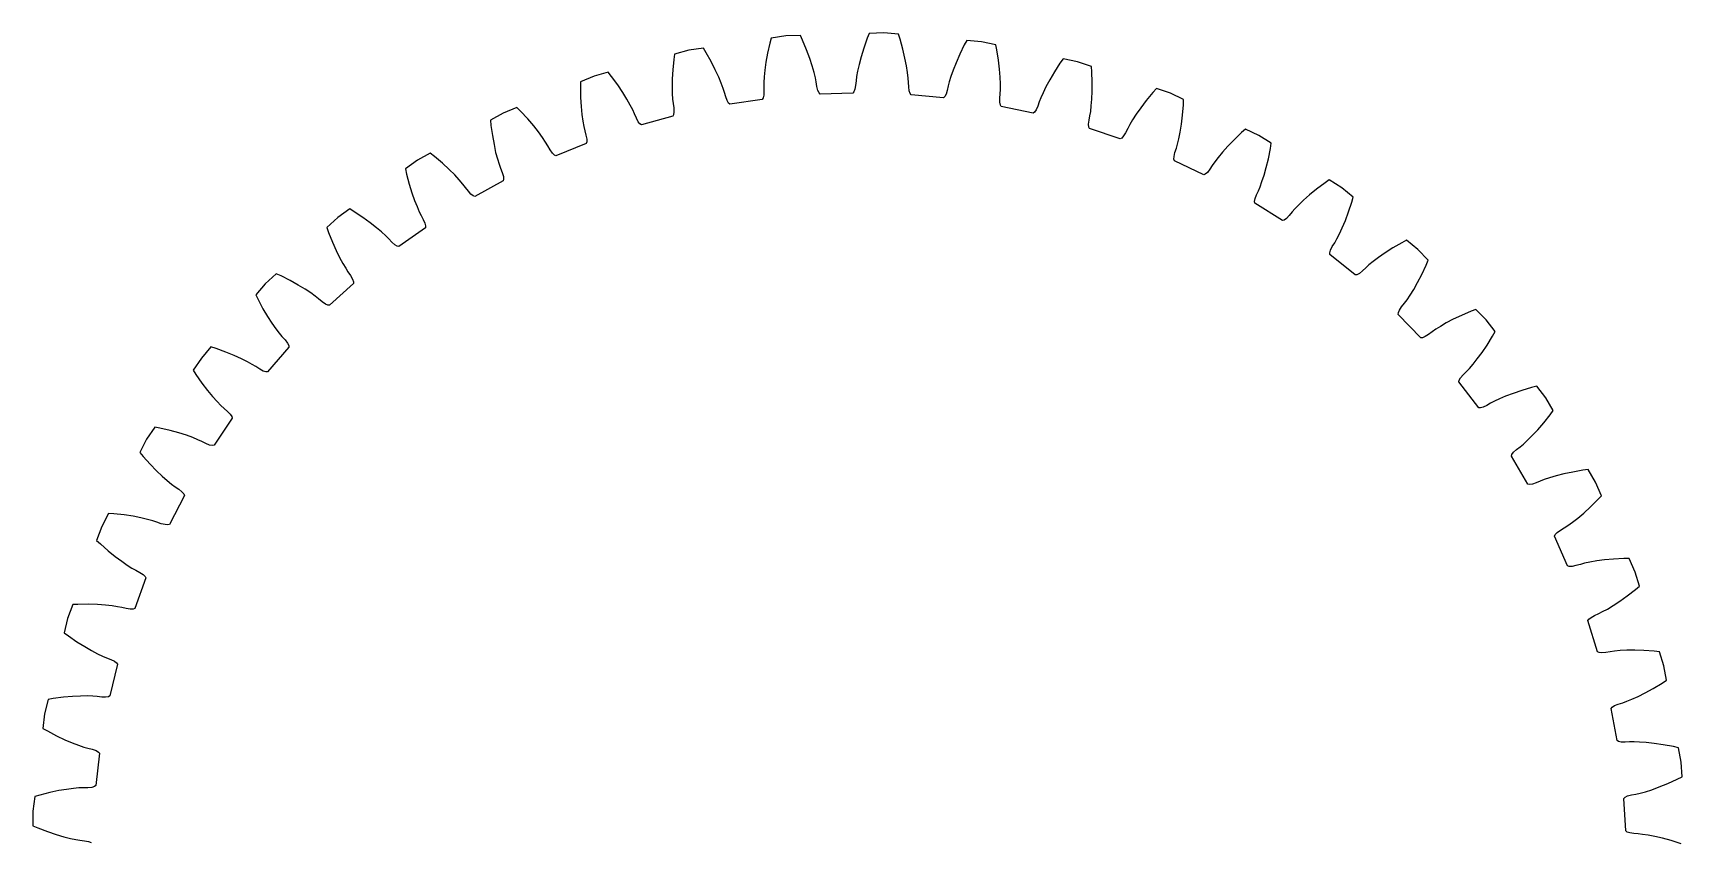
# Model space of a CAD drawing. Header units: metres. Extents: x -70 to 70, y -70 to 70.
# Drawn here: x -69.9 to 69.6, y 1.5 to 70 of the extents above; entities that cross this region are included whole.
import ezdxf

# ---------------------------------------------------------------- set-up
doc = ezdxf.new("R2010")
doc.units = ezdxf.units.M

msp = doc.modelspace()

# ---------------------------------------------------------------- linework, layer by layer
for p, q in [((-4.97, 69.79), (-6.22, 69.75)), ((-4.79, 69.38), (-4.97, 69.79)), ((0.83, 69.96), (0.67, 69.55)), ((2.08, 70), (0.83, 69.96)), ((3.32, 69.89), (2.08, 70)), ((3.45, 69.46), (3.32, 69.89)), ((-14.42, 68.53), (-15.63, 68.2)), ((-13.19, 68.71), (-14.42, 68.53)), ((-12.96, 68.33), (-13.19, 68.71)), ((-7.56, 69.14), (-7.75, 68.28)), ((-7.45, 69.57), (-7.56, 69.14)), ((-6.22, 69.75), (-7.45, 69.57)), ((-4.45, 68.58), (-4.79, 69.38)), ((-4.18, 67.85), (-4.45, 68.58)), ((0.38, 68.72), (0.15, 67.98)), ((0.67, 69.55), (0.38, 68.72)), ((3.69, 68.62), (3.45, 69.46)), ((3.87, 67.87), (3.69, 68.62)), ((8.89, 68.98), (8.5, 68.19)), ((9.1, 69.37), (8.89, 68.98)), ((10.34, 69.26), (9.1, 69.37)), ((11.56, 69), (10.34, 69.26)), ((11.65, 68.57), (11.56, 69)), ((11.78, 67.7), (11.65, 68.57)), ((-15.69, 67.76), (-15.77, 66.88)), ((-15.63, 68.2), (-15.69, 67.76)), ((-12.53, 67.57), (-12.96, 68.33)), ((-12.18, 66.88), (-12.53, 67.57)), ((-7.89, 67.52), (-7.98, 66.85)), ((-7.75, 68.28), (-7.89, 67.52)), ((-3.97, 67.21), (-4.18, 67.85)), ((-3.82, 66.66), (-3.97, 67.21)), ((-0.02, 67.33), (-0.14, 66.77)), ((0.15, 67.98), (-0.02, 67.33)), ((4, 67.21), (3.87, 67.87)), ((4.09, 66.64), (4, 67.21)), ((8.19, 67.48), (7.95, 66.86)), ((8.5, 68.19), (8.19, 67.48)), ((11.87, 66.93), (11.78, 67.7)), ((16.98, 67.44), (16.51, 66.71)), ((17.24, 67.81), (16.98, 67.44)), ((18.46, 67.55), (17.24, 67.81)), ((19.64, 67.15), (18.46, 67.55)), ((19.67, 66.71), (19.64, 67.15)), ((-23.58, 65.87), (-23.59, 65.43)), ((-22.43, 66.34), (-23.58, 65.87)), ((-21.23, 66.67), (-22.43, 66.34)), ((-20.95, 66.32), (-21.23, 66.67)), ((-20.43, 65.61), (-20.95, 66.32)), ((-20, 64.97), (-20.43, 65.61)), ((-15.82, 66.11), (-15.83, 65.44)), ((-15.77, 66.88), (-15.82, 66.11)), ((-11.89, 66.27), (-12.18, 66.88)), ((-11.68, 65.74), (-11.89, 66.27)), ((-11.51, 65.3), (-11.68, 65.74)), ((-8.06, 65.82), (-8.07, 65.45)), ((-8.03, 66.28), (-8.06, 65.82)), ((-7.98, 66.85), (-8.03, 66.28)), ((-3.71, 66.21), (-3.82, 66.66)), ((-3.64, 65.85), (-3.71, 66.21)), ((-3.58, 65.46), (-3.64, 65.85)), ((-0.27, 65.95), (-0.31, 65.56)), ((-0.22, 66.31), (-0.27, 65.95)), ((-0.14, 66.77), (-0.22, 66.31)), ((4.15, 66.18), (4.09, 66.64)), ((4.18, 65.82), (4.15, 66.18)), ((4.19, 65.43), (4.18, 65.82)), ((7.62, 65.87), (7.53, 65.52)), ((7.76, 66.32), (7.62, 65.87)), ((7.95, 66.86), (7.76, 66.32)), ((11.92, 66.26), (11.87, 66.93)), ((11.95, 65.69), (11.92, 66.26)), ((11.95, 65.22), (11.95, 65.69)), ((16.12, 66.04), (15.8, 65.45)), ((16.51, 66.71), (16.12, 66.04)), ((19.71, 65.83), (19.67, 66.71)), ((19.71, 65.06), (19.71, 65.83)), ((-23.59, 65.43), (-23.57, 64.55)), ((-23.57, 64.55), (-23.53, 63.78)), ((-19.65, 64.4), (-20, 64.97)), ((-19.37, 63.9), (-19.65, 64.4)), ((-15.83, 65.44), (-15.82, 64.87)), ((-15.82, 64.87), (-15.79, 64.4)), ((-15.79, 64.4), (-15.75, 64.04)), ((-11.4, 64.95), (-11.51, 65.3)), ((-11.29, 64.58), (-11.4, 64.95)), ((-11.18, 64.27), (-11.29, 64.58)), ((-11.06, 64.06), (-11.18, 64.27)), ((-8.22, 64.38), (-10.94, 63.97)), ((-8.14, 64.5), (-8.22, 64.38)), ((-8.08, 64.73), (-8.14, 64.5)), ((-8.06, 65.06), (-8.08, 64.73)), ((-8.07, 65.45), (-8.06, 65.06)), ((-3.5, 65.14), (-3.58, 65.46)), ((-3.4, 64.92), (-3.5, 65.14)), ((-3.3, 64.82), (-3.4, 64.92)), ((-0.55, 64.9), (-3.3, 64.82)), ((-0.45, 65.01), (-0.55, 64.9)), ((-0.37, 65.23), (-0.45, 65.01)), ((-0.31, 65.56), (-0.37, 65.23)), ((4.23, 65.09), (4.19, 65.43)), ((4.3, 64.87), (4.23, 65.09)), ((4.39, 64.75), (4.3, 64.87)), ((7.13, 64.51), (4.39, 64.75)), ((7.24, 64.61), (7.13, 64.51)), ((7.35, 64.82), (7.24, 64.61)), ((7.45, 65.13), (7.35, 64.82)), ((7.53, 65.52), (7.45, 65.13)), ((11.9, 64.47), (11.93, 64.86)), ((11.9, 64.14), (11.9, 64.47)), ((11.93, 64.86), (11.95, 65.22)), ((15.36, 64.51), (15.23, 64.17)), ((15.55, 64.93), (15.36, 64.51)), ((15.8, 65.45), (15.55, 64.93)), ((19.63, 63.82), (19.68, 64.39)), ((19.68, 64.39), (19.71, 65.06)), ((24.28, 64.29), (23.81, 63.67)), ((24.84, 64.96), (24.28, 64.29)), ((25.14, 65.29), (24.84, 64.96)), ((26.32, 64.89), (25.14, 65.29)), ((27.44, 64.36), (26.32, 64.89)), ((27.43, 63.91), (27.44, 64.36)), ((-30.12, 63.22), (-31.21, 62.62)), ((-28.96, 63.69), (-30.12, 63.22)), ((-28.65, 63.38), (-28.96, 63.69)), ((-28.05, 62.73), (-28.65, 63.38)), ((-23.53, 63.78), (-23.46, 63.11)), ((-23.46, 63.11), (-23.38, 62.54)), ((-19.16, 63.48), (-19.37, 63.9)), ((-19, 63.15), (-19.16, 63.48)), ((-18.85, 62.79), (-19, 63.15)), ((-18.7, 62.49), (-18.85, 62.79)), ((-15.78, 62.95), (-18.43, 62.23)), ((-15.71, 63.08), (-15.78, 62.95)), ((-15.75, 64.04), (-15.7, 63.65)), ((-15.68, 63.32), (-15.71, 63.08)), ((-15.7, 63.65), (-15.68, 63.32)), ((-10.94, 63.97), (-11.06, 64.06)), ((11.94, 63.9), (11.9, 64.14)), ((12.02, 63.78), (11.94, 63.9)), ((14.71, 63.21), (12.02, 63.78)), ((14.83, 63.3), (14.71, 63.21)), ((14.96, 63.49), (14.83, 63.3)), ((15.1, 63.8), (14.96, 63.49)), ((15.23, 64.17), (15.1, 63.8)), ((19.44, 62.61), (19.52, 62.99)), ((19.52, 62.99), (19.58, 63.35)), ((19.58, 63.35), (19.63, 63.82)), ((23.43, 63.12), (23.12, 62.64)), ((23.81, 63.67), (23.43, 63.12)), ((27.26, 62.27), (27.35, 63.04)), ((27.35, 63.04), (27.43, 63.91)), ((-31.21, 62.62), (-31.16, 62.18)), ((-31.16, 62.18), (-31.04, 61.31)), ((-27.54, 62.15), (-28.05, 62.73)), ((-27.13, 61.62), (-27.54, 62.15)), ((-26.79, 61.16), (-27.13, 61.62)), ((-23.38, 62.54), (-23.29, 62.08)), ((-23.29, 62.08), (-23.22, 61.73)), ((-23.22, 61.73), (-23.12, 61.35)), ((-18.56, 62.31), (-18.7, 62.49)), ((-18.43, 62.23), (-18.56, 62.31)), ((19.4, 62.28), (19.44, 62.61)), ((19.42, 62.04), (19.4, 62.28)), ((19.48, 61.91), (19.42, 62.04)), ((22.08, 61.03), (19.48, 61.91)), ((22.54, 61.56), (22.37, 61.28)), ((22.71, 61.91), (22.54, 61.56)), ((22.88, 62.24), (22.71, 61.91)), ((23.12, 62.64), (22.88, 62.24)), ((27.04, 61.05), (27.16, 61.61)), ((27.16, 61.61), (27.26, 62.27)), ((32.35, 61.57), (31.72, 60.96)), ((32.68, 61.86), (32.35, 61.57)), ((33.81, 61.33), (32.68, 61.86)), ((-31.04, 61.31), (-30.9, 60.55)), ((-30.9, 60.55), (-30.76, 59.89)), ((-26.53, 60.77), (-26.79, 61.16)), ((-26.34, 60.46), (-26.53, 60.77)), ((-26.15, 60.12), (-26.34, 60.46)), ((-25.96, 59.84), (-26.15, 60.12)), ((-23.11, 60.65), (-25.66, 59.61)), ((-23.12, 61.35), (-23.06, 61.02)), ((-23.06, 60.78), (-23.11, 60.65)), ((-23.06, 61.02), (-23.06, 60.78)), ((22.21, 61.1), (22.08, 61.03)), ((22.37, 61.28), (22.21, 61.1)), ((26.71, 59.87), (26.83, 60.24)), ((26.83, 60.24), (26.93, 60.59)), ((26.93, 60.59), (27.04, 61.05)), ((31.18, 60.41), (30.73, 59.9)), ((31.72, 60.96), (31.18, 60.41)), ((34.86, 60.66), (33.81, 61.33)), ((34.62, 59.36), (34.79, 60.22)), ((34.79, 60.22), (34.86, 60.66)), ((-37.38, 59.22), (-38.4, 58.49)), ((-36.29, 59.82), (-37.38, 59.22)), ((-35.94, 59.54), (-36.29, 59.82)), ((-35.27, 58.98), (-35.94, 59.54)), ((-34.7, 58.45), (-35.27, 58.98)), ((-30.76, 59.89), (-30.61, 59.34)), ((-30.61, 59.34), (-30.47, 58.89)), ((-30.47, 58.89), (-30.35, 58.55)), ((-25.79, 59.67), (-25.96, 59.84)), ((-25.66, 59.61), (-25.79, 59.67)), ((26.62, 59.31), (26.63, 59.55)), ((26.66, 59.17), (26.62, 59.31)), ((26.63, 59.55), (26.71, 59.87)), ((29.15, 57.99), (26.66, 59.17)), ((29.87, 58.79), (29.66, 58.46)), ((30.08, 59.09), (29.87, 58.79)), ((30.37, 59.46), (30.08, 59.09)), ((30.73, 59.9), (30.37, 59.46)), ((34.25, 57.96), (34.44, 58.61)), ((34.44, 58.61), (34.62, 59.36)), ((-38.4, 58.49), (-38.3, 58.05)), ((-38.3, 58.05), (-38.07, 57.21)), ((-38.07, 57.21), (-37.85, 56.47)), ((-34.22, 57.98), (-34.7, 58.45)), ((-33.84, 57.56), (-34.22, 57.98)), ((-33.53, 57.21), (-33.84, 57.56)), ((-33.3, 56.92), (-33.53, 57.21)), ((-30.12, 57.49), (-32.53, 56.16)), ((-30.35, 58.55), (-30.21, 58.18)), ((-30.21, 58.18), (-30.11, 57.86)), ((-30.09, 57.63), (-30.12, 57.49)), ((-30.11, 57.86), (-30.09, 57.63)), ((29.28, 58.04), (29.15, 57.99)), ((29.46, 58.2), (29.28, 58.04)), ((29.66, 58.46), (29.46, 58.2)), ((33.91, 56.98), (34.07, 57.42)), ((34.07, 57.42), (34.25, 57.96)), ((39.41, 57.31), (38.7, 56.78)), ((39.77, 57.56), (39.41, 57.31)), ((40.82, 56.9), (39.77, 57.56)), ((-37.85, 56.47), (-37.62, 55.83)), ((-37.62, 55.83), (-37.41, 55.3)), ((-33.07, 56.6), (-33.3, 56.92)), ((-32.85, 56.35), (-33.07, 56.6)), ((-32.67, 56.21), (-32.85, 56.35)), ((-32.53, 56.16), (-32.67, 56.21)), ((33.45, 55.75), (33.49, 55.98)), ((33.49, 55.98), (33.6, 56.29)), ((33.6, 56.29), (33.77, 56.65)), ((33.77, 56.65), (33.91, 56.98)), ((37.6, 55.85), (37.19, 55.46)), ((38.1, 56.29), (37.6, 55.85)), ((38.7, 56.78), (38.1, 56.29)), ((41.79, 56.11), (40.82, 56.9)), ((41.67, 55.68), (41.79, 56.11)), ((-43.11, 55.11), (-44.12, 54.38)), ((-42.73, 54.87), (-43.11, 55.11)), ((-42, 54.39), (-42.73, 54.87)), ((-37.41, 55.3), (-37.23, 54.87)), ((-37.23, 54.87), (-37.06, 54.55)), ((-37.06, 54.55), (-36.88, 54.2)), ((33.47, 55.6), (33.45, 55.75)), ((35.8, 54.13), (33.47, 55.6)), ((36.37, 54.55), (36.14, 54.31)), ((36.62, 54.85), (36.37, 54.55)), ((36.86, 55.12), (36.62, 54.85)), ((37.19, 55.46), (36.86, 55.12)), ((41.13, 54.13), (41.4, 54.85)), ((41.4, 54.85), (41.67, 55.68)), ((-44.12, 54.38), (-45.04, 53.54)), ((-45.04, 53.54), (-44.9, 53.12)), ((-44.9, 53.12), (-44.57, 52.3)), ((-41.37, 53.94), (-42, 54.39)), ((-40.84, 53.52), (-41.37, 53.94)), ((-40.41, 53.16), (-40.84, 53.52)), ((-40.06, 52.84), (-40.41, 53.16)), ((-36.71, 53.52), (-38.94, 51.92)), ((-36.88, 54.2), (-36.75, 53.9)), ((-36.75, 53.9), (-36.69, 53.67)), ((-36.69, 53.67), (-36.71, 53.52)), ((35.94, 54.17), (35.8, 54.13)), ((36.14, 54.31), (35.94, 54.17)), ((40.63, 52.99), (40.87, 53.51)), ((40.87, 53.51), (41.13, 54.13)), ((-44.57, 52.3), (-44.26, 51.59)), ((-39.8, 52.58), (-40.06, 52.84)), ((-39.54, 52.3), (-39.8, 52.58)), ((-39.29, 52.07), (-39.54, 52.3)), ((-39.09, 51.95), (-39.29, 52.07)), ((-38.94, 51.92), (-39.09, 51.95)), ((39.81, 51.4), (39.87, 51.63)), ((39.87, 51.63), (40.02, 51.92)), ((40.02, 51.92), (40.23, 52.25)), ((40.23, 52.25), (40.41, 52.57)), ((40.41, 52.57), (40.63, 52.99)), ((45.15, 51.81), (44.49, 51.39)), ((45.91, 52.25), (45.15, 51.81)), ((46.3, 52.45), (45.91, 52.25)), ((47.27, 51.67), (46.3, 52.45)), ((48.14, 50.77), (47.27, 51.67)), ((-44.26, 51.59), (-43.96, 50.99)), ((-43.96, 50.99), (-43.69, 50.49)), ((-43.69, 50.49), (-43.45, 50.09)), ((39.82, 51.25), (39.81, 51.4)), ((41.95, 49.52), (39.82, 51.25)), ((43.12, 50.37), (42.85, 50.13)), ((43.48, 50.67), (43.12, 50.37)), ((43.94, 51.01), (43.48, 50.67)), ((44.49, 51.39), (43.94, 51.01)), ((47.59, 49.57), (47.96, 50.36)), ((47.96, 50.36), (48.14, 50.77)), ((-49.33, 49.62), (-50.25, 48.78)), ((-48.92, 49.44), (-49.33, 49.62)), ((-48.14, 49.04), (-48.92, 49.44)), ((-47.46, 48.67), (-48.14, 49.04)), ((-43.45, 50.09), (-43.26, 49.78)), ((-43.26, 49.78), (-43.03, 49.46)), ((-43.03, 49.46), (-42.86, 49.17)), ((-42.86, 49.17), (-42.78, 48.95)), ((-42.78, 48.95), (-42.78, 48.8)), ((42.1, 49.54), (41.95, 49.52)), ((42.31, 49.65), (42.1, 49.54)), ((42.57, 49.86), (42.31, 49.65)), ((42.85, 50.13), (42.57, 49.86)), ((46.91, 48.3), (47.24, 48.88)), ((47.24, 48.88), (47.59, 49.57)), ((-50.25, 48.78), (-51.06, 47.83)), ((-51.06, 47.83), (-50.86, 47.43)), ((-46.89, 48.32), (-47.46, 48.67)), ((-46.41, 48), (-46.89, 48.32)), ((-46.03, 47.73), (-46.41, 48)), ((-45.74, 47.5), (-46.03, 47.73)), ((-45.44, 47.25), (-45.74, 47.5)), ((-42.78, 48.8), (-44.81, 46.95)), ((46.35, 47.42), (46.61, 47.81)), ((46.61, 47.81), (46.91, 48.3)), ((-50.86, 47.43), (-50.45, 46.66)), ((-50.45, 46.66), (-50.05, 46)), ((-45.17, 47.06), (-45.44, 47.25)), ((-44.96, 46.96), (-45.17, 47.06)), ((-44.81, 46.95), (-44.96, 46.96)), ((45.6, 46.18), (45.61, 46.33)), ((47.51, 44.21), (45.6, 46.18)), ((45.61, 46.33), (45.7, 46.55)), ((45.7, 46.55), (45.89, 46.82)), ((45.89, 46.82), (46.13, 47.13)), ((46.13, 47.13), (46.35, 47.42)), ((50.96, 46.1), (50.26, 45.77)), ((51.76, 46.45), (50.96, 46.1)), ((52.18, 46.61), (51.76, 46.45)), ((53.05, 45.72), (52.18, 46.61)), ((-50.05, 46), (-49.69, 45.43)), ((-49.69, 45.43), (-49.36, 44.97)), ((-49.36, 44.97), (-49.07, 44.6)), ((48.48, 44.71), (48.16, 44.48)), ((48.78, 44.92), (48.48, 44.71)), ((49.17, 45.17), (48.78, 44.92)), ((49.67, 45.46), (49.17, 45.17)), ((50.26, 45.77), (49.67, 45.46)), ((53.8, 44.73), (53.05, 45.72)), ((53.58, 44.34), (53.8, 44.73)), ((-54.85, 43.44), (-55.66, 42.49)), ((-54.42, 43.3), (-54.85, 43.44)), ((-53.6, 43), (-54.42, 43.3)), ((-48.25, 43.4), (-50.05, 41.32)), ((-49.07, 44.6), (-48.84, 44.31)), ((-48.84, 44.31), (-48.58, 44.02)), ((-48.58, 44.02), (-48.38, 43.76)), ((-48.38, 43.76), (-48.27, 43.55)), ((-48.27, 43.55), (-48.25, 43.4)), ((47.66, 44.21), (47.51, 44.21)), ((47.88, 44.3), (47.66, 44.21)), ((48.16, 44.48), (47.88, 44.3)), ((52.69, 42.95), (53.12, 43.59)), ((53.12, 43.59), (53.58, 44.34)), ((-55.66, 42.49), (-56.36, 41.46)), ((-52.88, 42.71), (-53.6, 43)), ((-52.27, 42.43), (-52.88, 42.71)), ((-51.76, 42.18), (-52.27, 42.43)), ((-51.35, 41.95), (-51.76, 42.18)), ((-51.04, 41.76), (-51.35, 41.95)), ((51.63, 41.61), (51.93, 41.96)), ((51.93, 41.96), (52.29, 42.41)), ((52.29, 42.41), (52.69, 42.95)), ((-56.36, 41.46), (-56.12, 41.09)), ((-56.12, 41.09), (-55.61, 40.37)), ((-50.71, 41.55), (-51.04, 41.76)), ((-50.42, 41.39), (-50.71, 41.55)), ((-50.2, 41.31), (-50.42, 41.39)), ((-50.05, 41.32), (-50.2, 41.31)), ((50.74, 40.47), (50.77, 40.61)), ((52.41, 38.28), (50.74, 40.47)), ((50.77, 40.61), (50.88, 40.82)), ((50.88, 40.82), (51.1, 41.07)), ((51.1, 41.07), (51.38, 41.34)), ((51.38, 41.34), (51.63, 41.61)), ((-55.61, 40.37), (-55.14, 39.75)), ((-55.14, 39.75), (-54.71, 39.24)), ((-54.71, 39.24), (-54.33, 38.81)), ((54.69, 39.26), (54.17, 39.04)), ((55.32, 39.5), (54.69, 39.26)), ((56.05, 39.75), (55.32, 39.5)), ((56.89, 40), (56.05, 39.75)), ((57.33, 40.11), (56.89, 40)), ((58.08, 39.12), (57.33, 40.11)), ((58.72, 38.05), (58.08, 39.12)), ((-54.33, 38.81), (-54, 38.48)), ((-54, 38.48), (-53.74, 38.23)), ((-53.74, 38.23), (-53.44, 37.97)), ((-53.44, 37.97), (-53.21, 37.73)), ((-53.21, 37.73), (-53.08, 37.53)), ((52.56, 38.27), (52.41, 38.28)), ((52.78, 38.33), (52.56, 38.27)), ((53.09, 38.47), (52.78, 38.33)), ((53.42, 38.66), (53.09, 38.47)), ((53.75, 38.84), (53.42, 38.66)), ((54.17, 39.04), (53.75, 38.84)), ((57.91, 37), (58.45, 37.69)), ((58.45, 37.69), (58.72, 38.05)), ((-59.6, 36.65), (-60.3, 35.61)), ((-59.16, 36.56), (-59.6, 36.65)), ((-58.31, 36.36), (-59.16, 36.56)), ((-57.56, 36.16), (-58.31, 36.36)), ((-53.05, 37.39), (-54.58, 35.11)), ((-53.08, 37.53), (-53.05, 37.39)), ((56.94, 35.93), (57.4, 36.42)), ((57.4, 36.42), (57.91, 37)), ((-60.3, 35.61), (-60.87, 34.5)), ((-56.92, 35.95), (-57.56, 36.16)), ((-56.39, 35.76), (-56.92, 35.95)), ((-55.95, 35.58), (-56.39, 35.76)), ((-55.62, 35.43), (-55.95, 35.58)), ((-55.27, 35.26), (-55.62, 35.43)), ((-54.96, 35.13), (-55.27, 35.26)), ((-54.73, 35.08), (-54.96, 35.13)), ((-54.58, 35.11), (-54.73, 35.08)), ((55.6, 34.74), (55.91, 34.98)), ((55.91, 34.98), (56.19, 35.21)), ((56.19, 35.21), (56.53, 35.53)), ((56.53, 35.53), (56.94, 35.93)), ((-60.87, 34.5), (-60.58, 34.16)), ((-60.58, 34.16), (-60, 33.51)), ((-60, 33.51), (-59.46, 32.95)), ((55.17, 34.18), (55.21, 34.32)), ((56.57, 31.81), (55.17, 34.18)), ((55.21, 34.32), (55.35, 34.51)), ((55.35, 34.51), (55.6, 34.74)), ((-59.46, 32.95), (-58.97, 32.49)), ((-58.97, 32.49), (-58.54, 32.12)), ((-58.54, 32.12), (-58.18, 31.82)), ((57.96, 32.21), (57.62, 32.07)), ((58.41, 32.36), (57.96, 32.21)), ((58.95, 32.52), (58.41, 32.36)), ((59.6, 32.68), (58.95, 32.52)), ((60.36, 32.84), (59.6, 32.68)), ((61.23, 32.99), (60.36, 32.84)), ((61.67, 33.05), (61.23, 32.99)), ((62.3, 31.98), (61.67, 33.05)), ((-57.1, 30.85), (-58.35, 28.4)), ((-58.18, 31.82), (-57.88, 31.6)), ((-57.88, 31.6), (-57.56, 31.38)), ((-57.56, 31.38), (-57.3, 31.17)), ((-57.3, 31.17), (-57.15, 30.99)), ((-57.15, 30.99), (-57.1, 30.85)), ((56.71, 31.78), (56.57, 31.81)), ((56.95, 31.81), (56.71, 31.78)), ((57.26, 31.92), (56.95, 31.81)), ((57.62, 32.07), (57.26, 31.92)), ((62.8, 30.84), (62.3, 31.98)), ((62.5, 30.51), (62.8, 30.84)), ((-63.52, 29.34), (-64.09, 28.23)), ((-63.07, 29.31), (-63.52, 29.34)), ((-62.2, 29.21), (-63.07, 29.31)), ((60.79, 28.94), (61.3, 29.37)), ((61.3, 29.37), (61.88, 29.9)), ((61.88, 29.9), (62.5, 30.51)), ((-64.09, 28.23), (-64.52, 27.06)), ((-61.44, 29.1), (-62.2, 29.21)), ((-60.78, 28.97), (-61.44, 29.1)), ((-60.22, 28.84), (-60.78, 28.97)), ((-59.77, 28.72), (-60.22, 28.84)), ((-59.42, 28.6), (-59.77, 28.72)), ((-59.05, 28.47), (-59.42, 28.6)), ((-58.73, 28.39), (-59.05, 28.47)), ((-58.5, 28.37), (-58.73, 28.39)), ((-58.35, 28.4), (-58.5, 28.37)), ((59.05, 27.72), (59.32, 27.92)), ((59.32, 27.92), (59.65, 28.12)), ((59.65, 28.12), (59.96, 28.32)), ((59.96, 28.32), (60.34, 28.59)), ((60.34, 28.59), (60.79, 28.94)), ((-64.52, 27.06), (-64.2, 26.76)), ((-64.2, 26.76), (-63.54, 26.18)), ((58.82, 27.42), (58.88, 27.55)), ((59.93, 24.9), (58.82, 27.42)), ((58.88, 27.55), (59.05, 27.72)), ((-63.54, 26.18), (-62.94, 25.69)), ((-62.94, 25.69), (-62.4, 25.29)), ((-62.4, 25.29), (-61.93, 24.97)), ((61.37, 25.12), (61.01, 25.03)), ((61.82, 25.22), (61.37, 25.12)), ((62.39, 25.32), (61.82, 25.22)), ((63.05, 25.4), (62.39, 25.32)), ((63.82, 25.47), (63.05, 25.4)), ((64.7, 25.52), (63.82, 25.47)), ((65.14, 25.52), (64.7, 25.52)), ((65.65, 24.38), (65.14, 25.52)), ((-61.93, 24.97), (-61.53, 24.72)), ((-61.53, 24.72), (-61.21, 24.54)), ((-60.35, 23.88), (-61.3, 21.3)), ((-61.21, 24.54), (-60.87, 24.35)), ((-60.87, 24.35), (-60.59, 24.17)), ((-60.59, 24.17), (-60.41, 24.01)), ((-60.41, 24.01), (-60.35, 23.88)), ((60.07, 24.85), (59.93, 24.9)), ((60.31, 24.86), (60.07, 24.85)), ((60.64, 24.92), (60.31, 24.86)), ((61.01, 25.03), (60.64, 24.92)), ((66.01, 23.19), (65.65, 24.38)), ((64.35, 21.92), (64.98, 22.37)), ((64.98, 22.37), (65.67, 22.91)), ((65.67, 22.91), (66.01, 23.19)), ((-66.54, 21.62), (-66.98, 20.45)), ((-66.1, 21.64), (-66.54, 21.62)), ((-65.22, 21.65), (-66.1, 21.64)), ((-64.45, 21.62), (-65.22, 21.65)), ((-63.78, 21.58), (-64.45, 21.62)), ((-63.21, 21.51), (-63.78, 21.58)), ((-62.75, 21.44), (-63.21, 21.51)), ((-62.39, 21.38), (-62.75, 21.44)), ((-62.01, 21.29), (-62.39, 21.38)), ((-61.68, 21.24), (-62.01, 21.29)), ((-61.44, 21.25), (-61.68, 21.24)), ((-61.3, 21.3), (-61.44, 21.25)), ((62.56, 20.87), (62.89, 21.03)), ((62.89, 21.03), (63.3, 21.25)), ((63.3, 21.25), (63.79, 21.55)), ((63.79, 21.55), (64.35, 21.92)), ((-66.98, 20.45), (-67.27, 19.24)), ((61.65, 20.27), (61.73, 20.39)), ((62.46, 17.63), (61.65, 20.27)), ((61.73, 20.39), (61.91, 20.54)), ((61.91, 20.54), (62.2, 20.71)), ((62.2, 20.71), (62.56, 20.87)), ((-67.27, 19.24), (-66.91, 18.97)), ((-66.91, 18.97), (-66.19, 18.48)), ((-66.19, 18.48), (-65.53, 18.07)), ((-65.53, 18.07), (-64.95, 17.73)), ((-64.95, 17.73), (-64.44, 17.47)), ((-64.44, 17.47), (-64.02, 17.27)), ((-64.02, 17.27), (-63.69, 17.12)), ((-63.69, 17.12), (-63.32, 16.98)), ((-63.32, 16.98), (-63.02, 16.84)), ((-63.02, 16.84), (-62.83, 16.7)), ((62.59, 17.57), (62.46, 17.63)), ((62.83, 17.55), (62.59, 17.57)), ((63.16, 17.58), (62.83, 17.55)), ((63.54, 17.64), (63.16, 17.58)), ((63.91, 17.69), (63.54, 17.64)), ((64.37, 17.73), (63.91, 17.69)), ((64.94, 17.76), (64.37, 17.73)), ((65.61, 17.77), (64.94, 17.76)), ((66.39, 17.75), (65.61, 17.77)), ((67.26, 17.69), (66.39, 17.75)), ((67.7, 17.64), (67.26, 17.69)), ((68.07, 16.45), (67.7, 17.64)), ((-62.75, 16.58), (-63.39, 13.9)), ((-62.83, 16.7), (-62.75, 16.58)), ((68.29, 15.22), (68.07, 16.45)), ((65.89, 13.85), (66.49, 14.15)), ((66.49, 14.15), (67.17, 14.53)), ((67.17, 14.53), (67.92, 14.98)), ((67.92, 14.98), (68.29, 15.22)), ((-68.63, 13.6), (-68.92, 12.39)), ((-68.19, 13.67), (-68.63, 13.6)), ((-67.32, 13.78), (-68.19, 13.67)), ((-66.55, 13.85), (-67.32, 13.78)), ((-65.88, 13.88), (-66.55, 13.85)), ((-65.31, 13.89), (-65.88, 13.88)), ((-64.84, 13.87), (-65.31, 13.89)), ((-64.48, 13.85), (-64.84, 13.87)), ((-64.09, 13.8), (-64.48, 13.85)), ((-63.76, 13.8), (-64.09, 13.8)), ((-63.52, 13.83), (-63.76, 13.8)), ((-63.39, 13.9), (-63.52, 13.83)), ((63.62, 12.83), (63.71, 12.95)), ((64.11, 10.12), (63.62, 12.83)), ((63.71, 12.95), (63.91, 13.08)), ((63.91, 13.08), (64.22, 13.2)), ((64.22, 13.2), (64.59, 13.32)), ((64.59, 13.32), (64.93, 13.44)), ((64.93, 13.44), (65.37, 13.62)), ((65.37, 13.62), (65.89, 13.85)), ((-68.92, 12.39), (-69.07, 11.15)), ((-69.07, 11.15), (-68.69, 10.93)), ((-68.69, 10.93), (-67.91, 10.52)), ((-67.91, 10.52), (-67.21, 10.19)), ((-67.21, 10.19), (-66.59, 9.93)), ((-66.59, 9.93), (-66.06, 9.72)), ((64.23, 10.04), (64.11, 10.12)), ((64.46, 9.99), (64.23, 10.04)), ((64.79, 9.98), (64.46, 9.99)), ((65.18, 10), (64.79, 9.98)), ((65.55, 10.01), (65.18, 10)), ((66.02, 9.99), (65.55, 10.01)), ((66.59, 9.96), (66.02, 9.99)), ((67.25, 9.88), (66.59, 9.96)), ((68.02, 9.77), (67.25, 9.88)), ((68.88, 9.61), (68.02, 9.77)), ((-66.06, 9.72), (-65.61, 9.57)), ((-65.61, 9.57), (-65.26, 9.47)), ((-65.26, 9.47), (-64.89, 9.38)), ((-64.89, 9.38), (-64.57, 9.27)), ((-64.27, 9.04), (-64.59, 6.31)), ((-64.57, 9.27), (-64.36, 9.15)), ((-64.36, 9.15), (-64.27, 9.04)), ((69.32, 9.51), (68.88, 9.61)), ((69.54, 8.28), (69.32, 9.51)), ((69.21, 6.84), (69.61, 7.04)), ((69.61, 7.04), (69.54, 8.28)), ((-68.48, 5.72), (-69.33, 5.51)), ((-67.72, 5.88), (-68.48, 5.72)), ((-67.06, 5.99), (-67.72, 5.88)), ((-66.49, 6.07), (-67.06, 5.99)), ((-66.03, 6.11), (-66.49, 6.07)), ((-65.66, 6.12), (-66.03, 6.11)), ((-65.27, 6.13), (-65.66, 6.12)), ((-64.94, 6.16), (-65.27, 6.13)), ((-64.71, 6.22), (-64.94, 6.16)), ((-64.59, 6.31), (-64.71, 6.22)), ((65.33, 5.52), (65.71, 5.59)), ((65.71, 5.59), (66.07, 5.67)), ((66.07, 5.67), (66.52, 5.79)), ((66.52, 5.79), (67.06, 5.96)), ((67.06, 5.96), (67.69, 6.19)), ((67.69, 6.19), (68.41, 6.48)), ((68.41, 6.48), (69.21, 6.84)), ((-69.76, 5.39), (-69.91, 4.15)), ((-69.33, 5.51), (-69.76, 5.39)), ((64.69, 5.22), (64.79, 5.32)), ((64.85, 2.47), (64.69, 5.22)), ((64.79, 5.32), (65.01, 5.43)), ((65.01, 5.43), (65.33, 5.52)), ((-69.91, 4.15), (-69.91, 2.9)), ((-69.91, 2.9), (-69.5, 2.73)), ((-69.5, 2.73), (-68.68, 2.42)), ((-68.68, 2.42), (-67.94, 2.17)), ((-67.94, 2.17), (-67.3, 1.98)), ((-67.3, 1.98), (-66.74, 1.84)), ((-66.74, 1.84), (-66.29, 1.75)), ((-66.29, 1.75), (-65.93, 1.69)), ((-65.93, 1.69), (-65.54, 1.64)), ((-65.54, 1.64), (-65.21, 1.57)), ((-65.21, 1.57), (-64.99, 1.48)), ((64.97, 2.38), (64.85, 2.47)), ((65.19, 2.3), (64.97, 2.38)), ((65.52, 2.25), (65.19, 2.3)), ((65.91, 2.22), (65.52, 2.25)), ((66.27, 2.18), (65.91, 2.22)), ((66.74, 2.12), (66.27, 2.18)), ((67.3, 2.01), (66.74, 2.12)), ((67.95, 1.86), (67.3, 2.01)), ((68.7, 1.66), (67.95, 1.86)), ((69.54, 1.39), (68.7, 1.66))]:
    msp.add_line(p, q)

doc.saveas('drawing.dxf')
